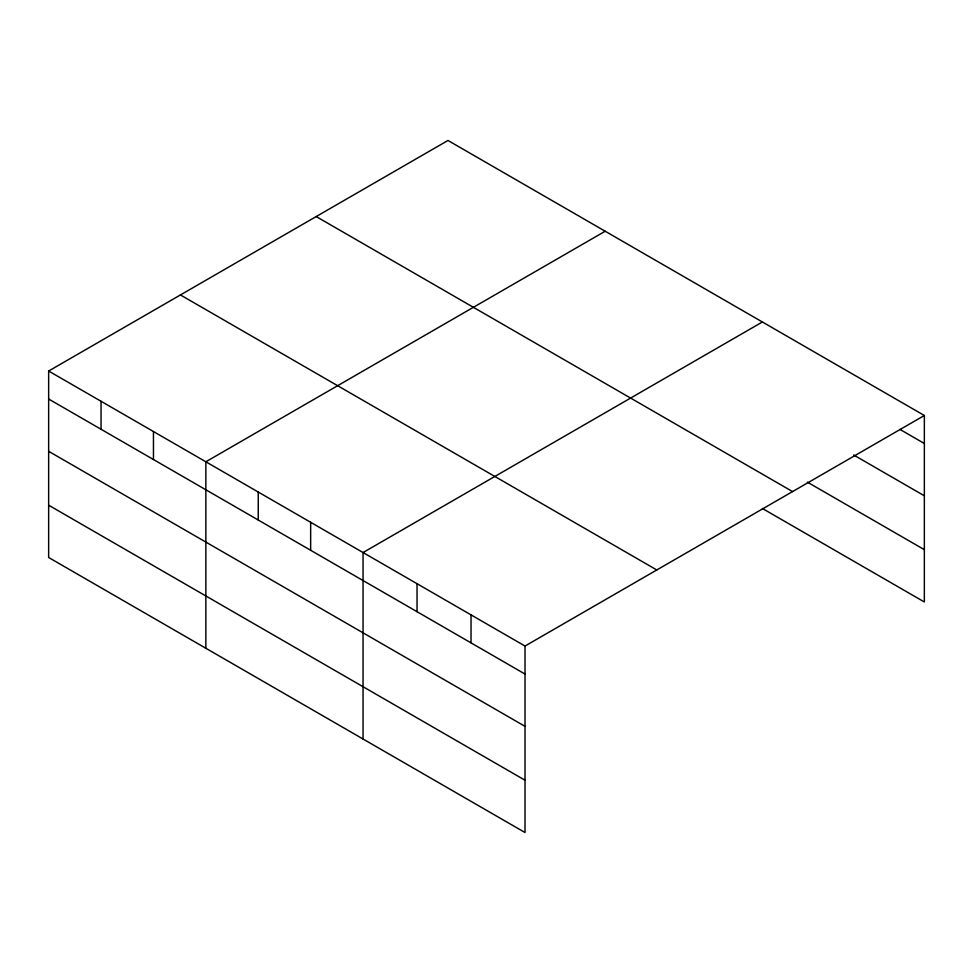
<?xml version="1.0" encoding="UTF-8"?>
<svg xmlns="http://www.w3.org/2000/svg" width="973" height="973" viewBox="0 0 973 973"><rect width="100%" height="100%" fill="white"/><g stroke="black" fill="none" stroke-linecap="round" stroke-linejoin="round"><path stroke-width="1.46" d="M525.019 726.345L525.019 646.048L48.65 371.029L48.65 557.505L525.019 832.523L525.019 726.345L48.65 451.314M762.382 508.465L924.35 601.971L924.35 415.495L447.981 140.477L48.65 371.029M605.182 231.233L205.85 461.786L205.85 648.261M762.382 321.99L363.051 552.542L363.051 739.018M525.019 646.048L924.35 415.495M899.928 429.385L924.35 443.493M853.649 454.975L924.35 495.792M807.371 482.134L924.35 549.672M316.201 216.553L792.569 491.584M180.431 294.941L656.799 569.971M48.65 399.015L525.019 674.046M48.65 505.206L525.019 780.224M471.029 614.887L471.029 642.873M417.04 583.715L417.04 611.701M310.655 522.294L310.655 550.28M258.246 492.034L258.246 520.032M153.454 431.538L153.454 459.524M101.046 401.277L101.046 429.275"/></g></svg>
